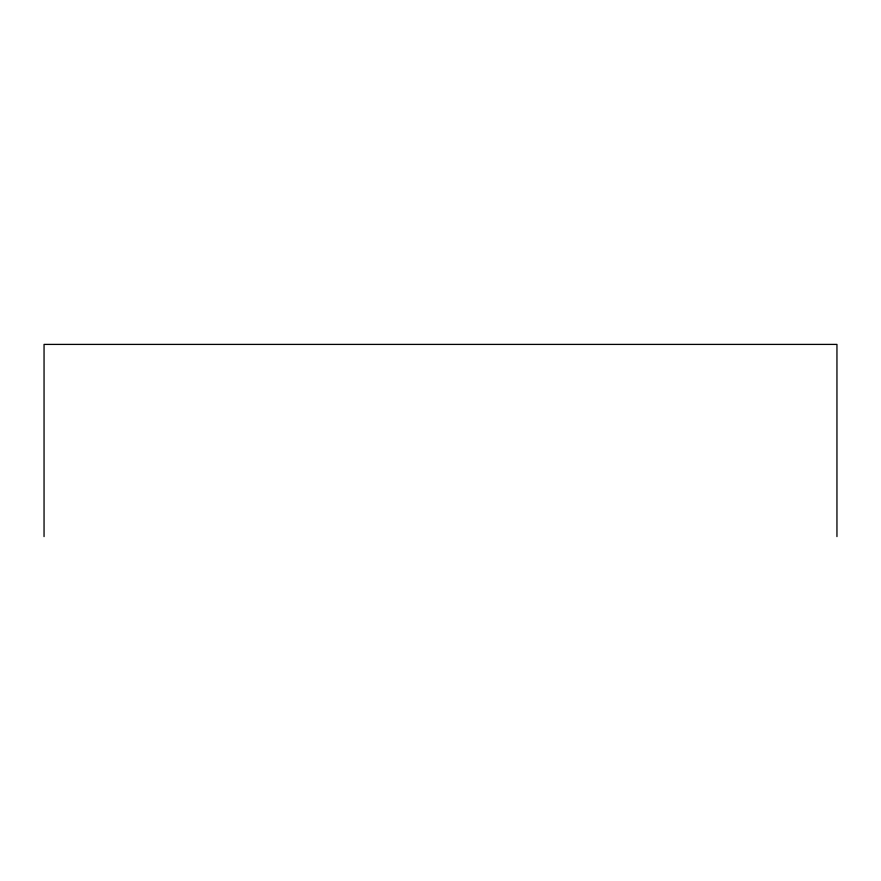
<?xml version="1.0" encoding="UTF-8"?>
<svg xmlns="http://www.w3.org/2000/svg" width="881" height="881" viewBox="0 0 881 881"><rect width="100%" height="100%" fill="white"/><g stroke="black" fill="none" stroke-linecap="round" stroke-linejoin="round"><path stroke-width="1.32" d="M836.95 536.595L836.95 344.405L44.05 344.405L44.05 536.595"/></g></svg>
